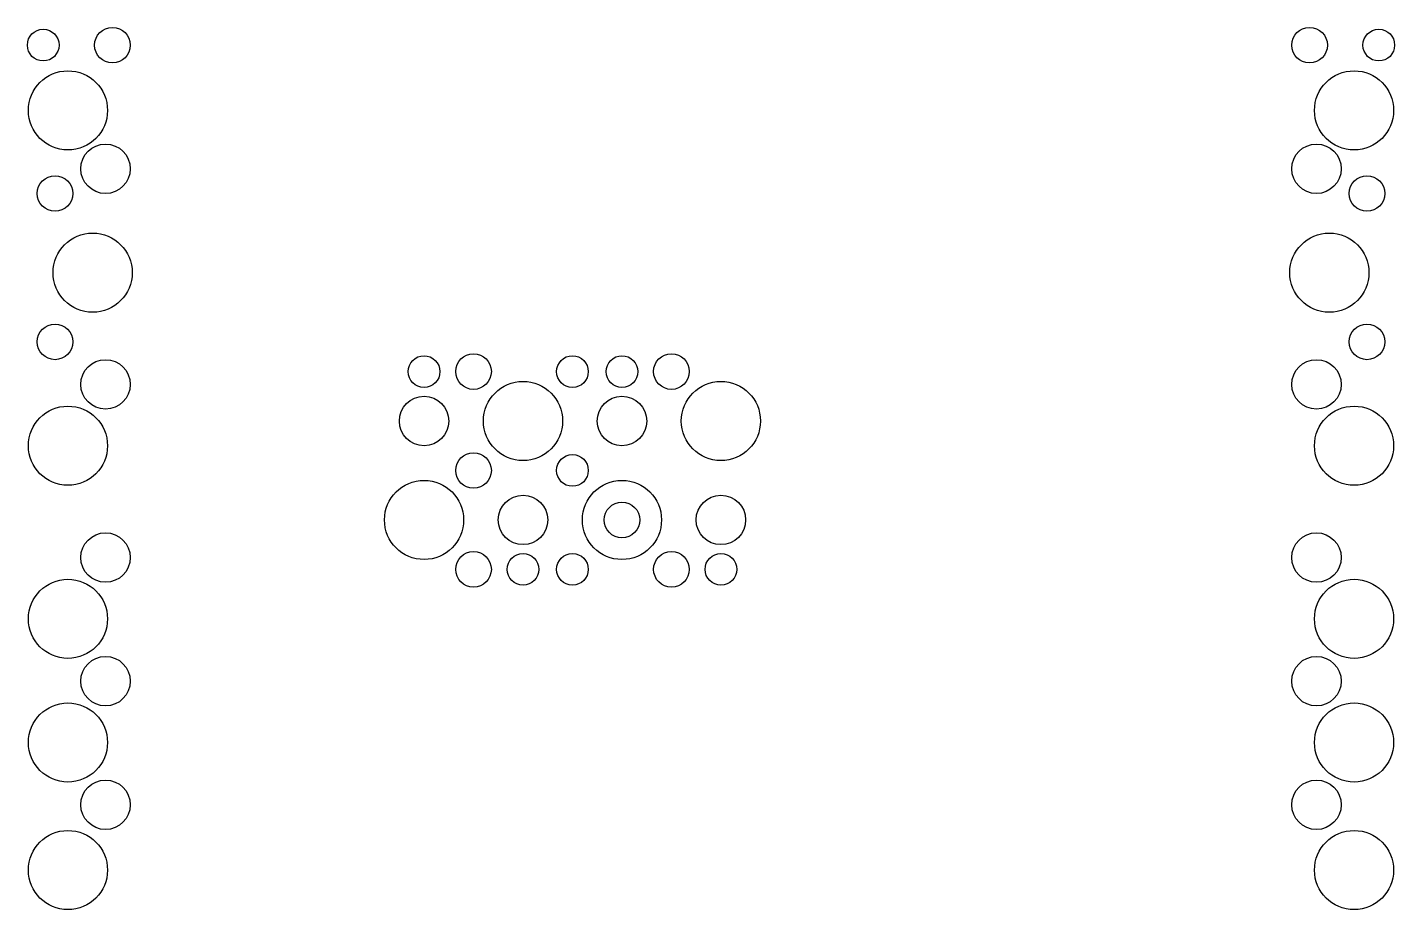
# Model space of a CAD drawing. Extents: x -691 to 691, y -444 to 448.
import ezdxf

# ---------------------------------------------------------------- set-up
doc = ezdxf.new("R2010")
doc.units = 0

msp = doc.modelspace()

# ---------------------------------------------------------------- linework, layer by layer
for centre, radius in [((-675, 430), 16), ((-605, 430), 18), ((605, 430), 18), ((675, 430), 16), ((-650, 364), 40), ((650, 364), 40), ((-612, 305), 25), ((612, 305), 25), ((-663, 280), 18), ((663, 280), 18), ((-625, 200), 40), ((625, 200), 40), ((-663, 130), 18), ((663, 130), 18), ((-612, 87), 25), ((-290, 100), 16), ((-240, 100), 18), ((-140, 100), 16), ((-90, 100), 16), ((-40, 100), 18), ((612, 87), 25), ((-190, 50), 40), ((10, 50), 40), ((-290, 50), 25), ((-90, 50), 25), ((-650, 25), 40), ((650, 25), 40), ((-240, 0), 18), ((-140, 0), 16), ((-290, -50), 40), ((-90, -50), 40), ((-190, -50), 25), ((10, -50), 25), ((-90, -50), 18), ((-612, -88), 25), ((612, -88), 25), ((-240, -100), 18), ((-40, -100), 18), ((-190, -100), 16), ((-140, -100), 16), ((10, -100), 16), ((-650, -150), 40), ((650, -150), 40), ((-612, -213), 25), ((612, -213), 25), ((-650, -275), 40), ((650, -275), 40), ((-612, -338), 25), ((612, -338), 25), ((-650, -404), 40), ((650, -404), 40)]:
    msp.add_circle(centre, radius)

doc.saveas('drawing.dxf')
